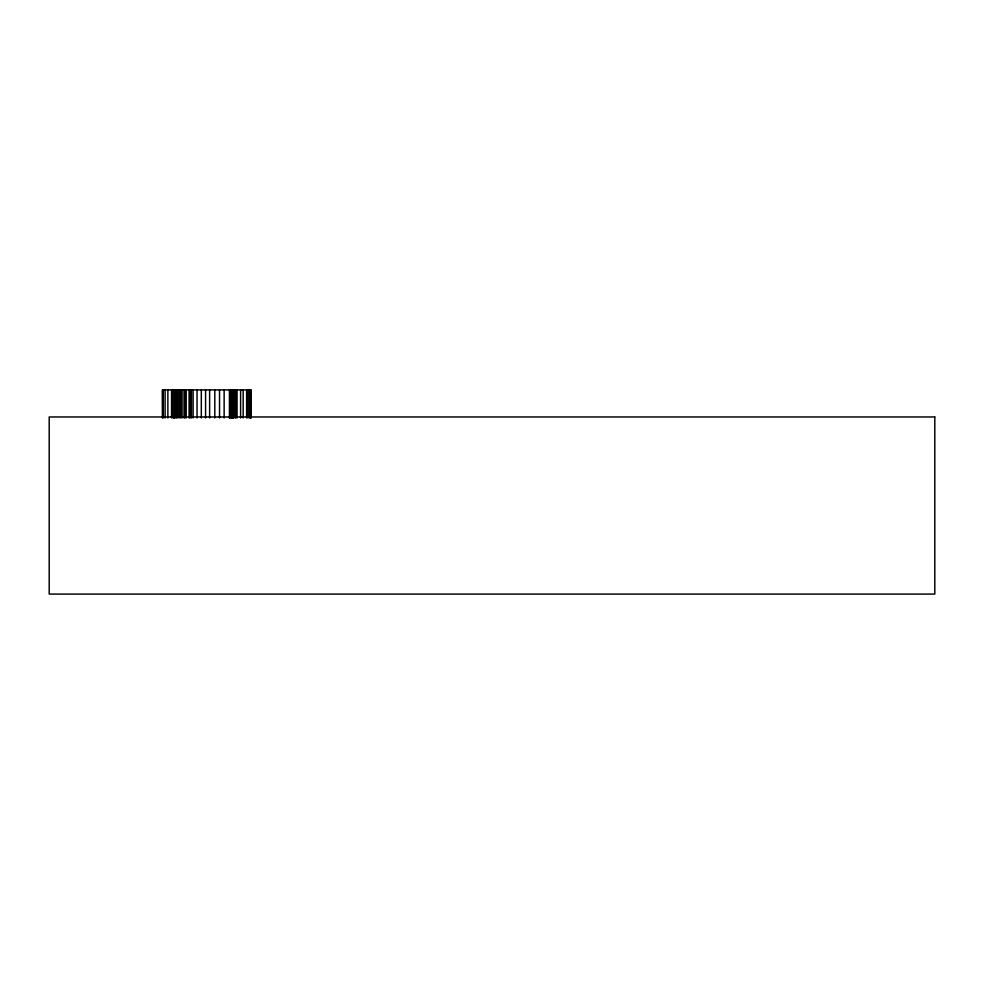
<?xml version="1.0" encoding="UTF-8"?>
<svg xmlns="http://www.w3.org/2000/svg" width="984" height="984" viewBox="0 0 984 984"><rect width="100%" height="100%" fill="white"/><g stroke="black" fill="none" stroke-linecap="round" stroke-linejoin="round"><path stroke-width="1.48" d="M162.569 389.91L162.569 417.954L162.458 389.91L251.018 389.91L251.018 417.954M250.699 389.91L250.785 417.954M250.551 389.91L250.44 417.954M249.518 389.91L249.518 417.954M248.017 389.91L248.017 417.954M246.627 389.91L246.627 417.954M243.171 389.91L243.171 417.954M240.6 389.91L240.6 417.954M237.058 389.91L237.058 417.954M235.902 389.91L235.902 417.954M234.979 389.91L234.979 417.954M233.491 389.91L233.491 417.954M233.257 389.91L233.257 417.954M232.79 389.91L232.79 417.954M232.335 389.91L232.335 417.954M232.101 389.91L231.99 417.954M231.646 389.91L231.646 417.954M230.6 389.91L230.6 417.954M229.912 389.91L229.912 417.954M229.444 389.91L229.444 417.954M224.143 389.91L224.143 417.954M219.53 389.91L219.53 417.954M214.807 389.91L214.807 417.954M209.617 389.91L209.617 417.954M205.582 389.91L205.582 417.954M201.314 389.91L201.314 417.954M197.046 389.91L197.046 417.954M193.122 389.91L193.122 417.954M191.4 389.91L191.4 417.954M190.133 389.91L190.133 417.954M189.088 389.91L189.088 417.954M186.21 389.91L186.21 417.954M184.943 389.91L184.943 417.954M184.02 389.91L184.02 417.954M182.052 389.91L182.052 417.954M180.675 389.91L180.675 417.954M179.285 389.91L179.285 417.954M177.784 389.91L177.784 417.954M176.64 389.91L176.64 417.954M175.718 389.91L175.718 417.954M174.562 389.91L174.562 417.954M174.217 389.91L174.217 417.954M173.873 389.91L173.873 417.954M172.95 389.91L172.95 417.954M171.56 389.91L171.56 417.954M167.87 389.91L167.87 417.954M165.103 389.91L165.103 417.954M163.11 389.91L163.11 417.954M934.8 416.97L49.2 416.97L49.2 594.09L934.8 594.09L934.8 416.97"/></g></svg>
